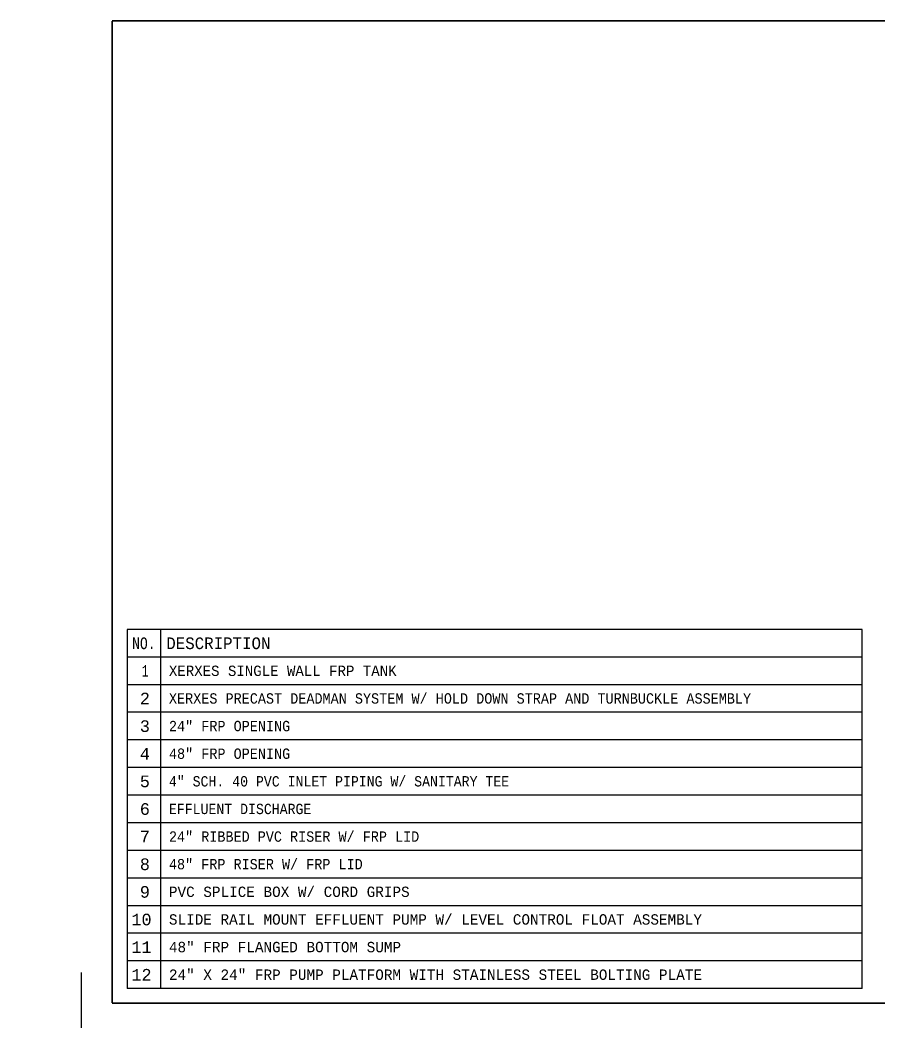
# Model space of a CAD drawing. Extents: x -13 to 326, y -96 to 129.
# Drawn here: x -1 to 13, y 0.19 to 16.51 of the extents above; entities that cross this region are included whole.
import ezdxf

# ---------------------------------------------------------------- set-up
doc = ezdxf.new("R2010")
doc.units = 0
doc.header["$MEASUREMENT"] = 0
doc.header["$PDMODE"] = 2
doc.header["$PDSIZE"] = -0.01
doc.layers.add('1', color=7, linetype='Continuous')
doc.styles.get("Standard").update_dxf_attribs({"font": 'monotxt.shx'})

msp = doc.modelspace()

# ---------------------------------------------------------------- linework, layer by layer
at = {"layer": '1', "color": 5, "linetype": 'Continuous'}
for p, q in [((12.723, 6.586), (0.743, 6.586)), ((0.743, 6.586), (0.743, 0.736)), ((1.289, 6.586), (1.289, 0.736)), ((12.723, 0.736), (12.723, 6.586)), ((12.723, 6.136), (0.743, 6.136)), ((12.723, 5.686), (0.743, 5.686)), ((12.723, 5.236), (0.743, 5.236)), ((12.723, 4.786), (0.743, 4.786)), ((12.723, 4.336), (0.743, 4.336)), ((12.723, 3.886), (0.743, 3.886)), ((12.723, 3.436), (0.743, 3.436)), ((12.723, 2.986), (0.743, 2.986)), ((12.723, 2.536), (0.743, 2.536)), ((12.723, 2.086), (0.743, 2.086)), ((12.723, 1.636), (0.743, 1.636)), ((12.723, 1.186), (0.743, 1.186)), ((12.723, 0.736), (0.743, 0.736))]:
    msp.add_line(p, q, dxfattribs=at)
at = {"layer": '1', "color": 5, "linetype": 'Continuous', "const_width": 0.0275}
for points in [[(0.5, 16.5), (0.5, 0.5)], [(0.5, 16.5), (21.5, 16.5)], [(0.5, 0.5), (21.5, 0.5)]]:
    msp.add_lwpolyline(points, dxfattribs=at)
at = {"layer": '1', "color": 1, "linetype": 'Continuous'}
msp.add_point((0, 0), dxfattribs=at)

# ---------------------------------------------------------------- texts
at = {"layer": '1', "color": 5, "linetype": 'Continuous'}
for s, height, width, p in [('NO.', 0.1898, 0.777667, (0.826, 6.266)), ('DESCRIPTION', 0.18984, 0.939091, (1.383, 6.266)), ('1', 0.19, 0.665, (0.984, 5.816)), ('XERXES SINGLE WALL FRP TANK', 0.16875, 0.940667, (1.426, 5.828)), ('XERXES PRECAST DEADMAN SYSTEM W/ HOLD DOWN STRAP AND TURNBUCKLE ASSEMBLY', 0.16875, 0.902067, (1.426, 5.378)), ('24" FRP OPENING', 0.16875, 0.902067, (1.426, 4.928)), ('48" FRP OPENING', 0.16875, 0.902067, (1.426, 4.478)), ('4" SCH. 40 PVC INLET PIPING W/ SANITARY TEE', 0.16875, 0.882674, (1.426, 4.028)), ('EFFLUENT DISCHARGE', 0.16875, 0.882674, (1.426, 3.578)), ('24" RIBBED PVC RISER W/ FRP LID', 0.16875, 0.900871, (1.426, 3.128)), ('48" FRP RISER W/ FRP LID', 0.16875, 0.900871, (1.426, 2.678)), ('PVC SPLICE BOX W/ CORD GRIPS', 0.16875, 0.959167, (1.426, 2.228)), ('SLIDE RAIL MOUNT EFFLUENT PUMP W/ LEVEL CONTROL FLOAT ASSEMBLY', 0.16875, 0.959167, (1.426, 1.778)), ('48" FRP FLANGED BOTTOM SUMP', 0.16875, 0.959167, (1.426, 1.328)), ('24" X 24" FRP PUMP PLATFORM WITH STAINLESS STEEL BOLTING PLATE', 0.16875, 0.959167, (1.426, 0.878))]:
    msp.add_text(s, height=height, dxfattribs=dict(at, width=width)).set_placement(p)
for s, height, p in [('2', 0.19, (0.952, 5.366)), ('3', 0.19, (0.952, 4.916)), ('4', 0.19, (0.952, 4.466)), ('5', 0.19, (0.952, 4.016)), ('6', 0.19, (0.952, 3.566)), ('7', 0.19, (0.952, 3.116)), ('8', 0.19, (0.952, 2.666)), ('9', 0.19, (0.952, 2.216)), ('10', 0.1898, (0.815, 1.766)), ('11', 0.1898, (0.815, 1.316)), ('12', 0.1898, (0.815, 0.866))]:
    msp.add_text(s, height=height, dxfattribs=at).set_placement(p)

doc.saveas('drawing.dxf')
